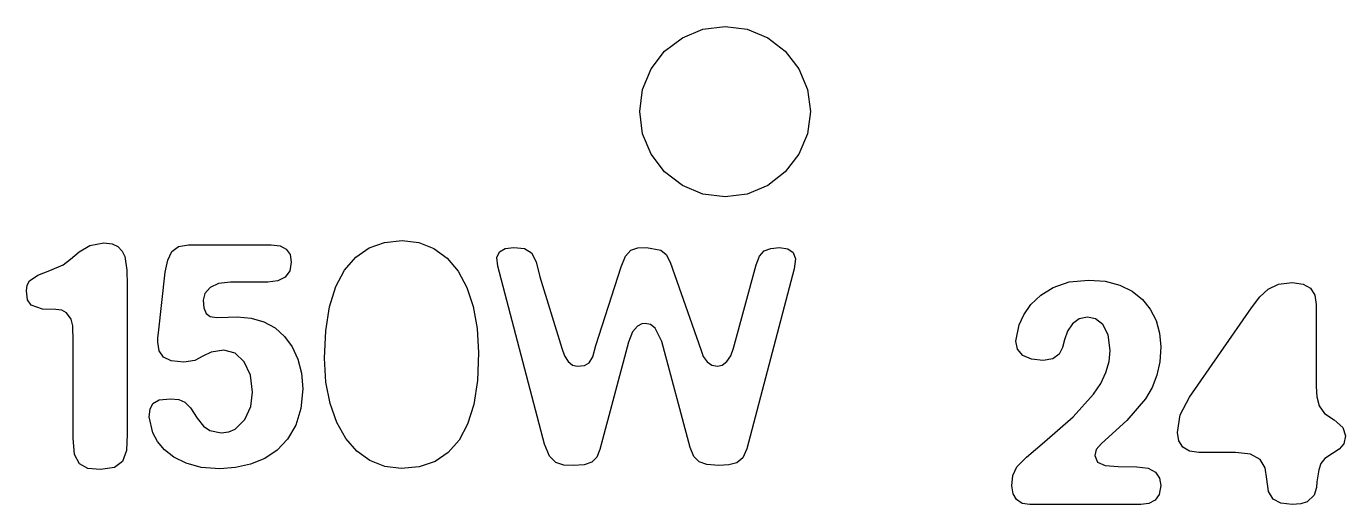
# Model space of a CAD drawing. Header units: metres. Extents: x 109 to 463, y 1313 to 1635.
# Drawn here: x 220.3 to 243.49, y 1524.38 to 1532.79 of the extents above; entities that cross this region are included whole.
import ezdxf

# ---------------------------------------------------------------- set-up
doc = ezdxf.new("R2010")
doc.units = ezdxf.units.M

msp = doc.modelspace()

# ---------------------------------------------------------------- linework, layer by layer
at = {"layer": 'COMPONENT1'}
for p, q in [((221.229, 1528.827, 0.003), (221.417, 1528.938, 0.003)), ((221.417, 1528.938, 0.003), (221.664, 1528.985, 0.003)), ((221.664, 1528.985, 0.003), (221.808, 1528.968, 0.003)), ((221.808, 1528.968, 0.003), (221.913, 1528.918, 0.003)), ((222.977, 1528.921, 0.003), (223.153, 1528.951, 0.003)), ((223.153, 1528.951, 0.003), (224.608, 1528.951, 0.003)), ((224.608, 1528.951, 0.003), (224.762, 1528.932, 0.003)), ((224.762, 1528.932, 0.003), (224.871, 1528.875, 0.003)), ((226.326, 1528.895, 0.003), (226.597, 1528.993, 0.003)), ((226.597, 1528.993, 0.003), (226.907, 1529.025, 0.003)), ((226.907, 1529.025, 0.003), (227.202, 1528.99, 0.003)), ((227.202, 1528.99, 0.003), (227.467, 1528.884, 0.003)), ((220.948, 1528.598, 0.003), (221.08, 1528.698, 0.003)), ((221.08, 1528.698, 0.003), (221.229, 1528.827, 0.003)), ((221.913, 1528.918, 0.003), (221.986, 1528.841, 0.003)), ((221.986, 1528.841, 0.003), (222.033, 1528.745, 0.003)), ((222.033, 1528.745, 0.003), (222.071, 1528.507, 0.003)), ((222.787, 1528.68, 0.003), (222.86, 1528.83, 0.003)), ((222.86, 1528.83, 0.003), (222.977, 1528.921, 0.003)), ((224.871, 1528.875, 0.003), (224.937, 1528.779, 0.003)), ((224.937, 1528.779, 0.003), (224.959, 1528.646, 0.003)), ((225.895, 1528.506, 0.003), (226.092, 1528.733, 0.003)), ((226.092, 1528.733, 0.003), (226.326, 1528.895, 0.003)), ((227.467, 1528.884, 0.003), (227.697, 1528.714, 0.003)), ((227.697, 1528.714, 0.003), (227.889, 1528.486, 0.003)), ((228.573, 1528.725, 0.003), (228.618, 1528.826, 0.003)), ((228.589, 1528.574, 0.003), (228.573, 1528.725, 0.003)), ((228.618, 1528.826, 0.003), (228.719, 1528.883, 0.003)), ((228.719, 1528.883, 0.003), (228.87, 1528.902, 0.003)), ((228.87, 1528.902, 0.003), (229.055, 1528.884, 0.003)), ((229.055, 1528.884, 0.003), (229.178, 1528.811, 0.003)), ((229.178, 1528.811, 0.003), (229.26, 1528.653, 0.003)), ((230.759, 1528.562, 0.003), (230.832, 1528.752, 0.003)), ((230.832, 1528.752, 0.003), (230.929, 1528.855, 0.003)), ((230.929, 1528.855, 0.003), (231.052, 1528.896, 0.003)), ((231.052, 1528.896, 0.003), (231.204, 1528.902, 0.003)), ((231.204, 1528.902, 0.003), (231.453, 1528.858, 0.003)), ((231.453, 1528.858, 0.003), (231.548, 1528.782, 0.003)), ((231.548, 1528.782, 0.003), (231.615, 1528.644, 0.003)), ((233.128, 1528.597, 0.003), (233.187, 1528.752, 0.003)), ((233.187, 1528.752, 0.003), (233.271, 1528.843, 0.003)), ((233.271, 1528.843, 0.003), (233.386, 1528.887, 0.003)), ((233.386, 1528.887, 0.003), (233.538, 1528.902, 0.003)), ((233.538, 1528.902, 0.003), (233.687, 1528.881, 0.003)), ((233.687, 1528.881, 0.003), (233.781, 1528.817, 0.003)), ((233.781, 1528.817, 0.003), (233.819, 1528.702, 0.003)), ((233.819, 1528.702, 0.003), (233.796, 1528.527, 0.003)), ((220.505, 1528.416, 0.003), (220.713, 1528.496, 0.003)), ((220.713, 1528.496, 0.003), (220.948, 1528.598, 0.003)), ((222.071, 1528.507, 0.003), (222.074, 1528.246, 0.003)), ((222.626, 1527.401, 0.003), (222.743, 1528.469, 0.003)), ((222.743, 1528.469, 0.003), (222.787, 1528.68, 0.003)), ((224.932, 1528.493, 0.003), (224.851, 1528.383, 0.003)), ((224.959, 1528.646, 0.003), (224.932, 1528.493, 0.003)), ((225.74, 1528.215, 0.003), (225.895, 1528.506, 0.003)), ((227.889, 1528.486, 0.003), (228.042, 1528.202, 0.003)), ((229.41, 1525.443, 0.003), (228.589, 1528.574, 0.003)), ((229.26, 1528.653, 0.003), (229.328, 1528.386, 0.003)), ((230.313, 1527.178, 0.003), (230.759, 1528.562, 0.003)), ((230.759, 1528.562, 0.003), (230.759, 1528.562, 0.003)), ((231.615, 1528.644, 0.003), (232.154, 1527.108, 0.003)), ((232.729, 1527.131, 0.003), (233.128, 1528.597, 0.003)), ((233.796, 1528.527, 0.003), (232.963, 1525.361, 0.003)), ((220.303, 1528.141, 0.003), (220.317, 1528.24, 0.003)), ((220.317, 1528.24, 0.003), (220.359, 1528.314, 0.003)), ((220.359, 1528.314, 0.003), (220.505, 1528.416, 0.003)), ((222.074, 1528.246, 0.003), (222.074, 1525.619, 0.003)), ((223.682, 1528.271, 0.003), (223.532, 1528.198, 0.003)), ((223.892, 1528.295, 0.003), (223.682, 1528.271, 0.003)), ((224.549, 1528.295, 0.003), (223.892, 1528.295, 0.003)), ((224.721, 1528.317, 0.003), (224.549, 1528.295, 0.003)), ((224.851, 1528.383, 0.003), (224.721, 1528.317, 0.003)), ((229.328, 1528.386, 0.003), (229.715, 1527.131, 0.003)), ((220.324, 1527.981, 0.003), (220.303, 1528.141, 0.003)), ((223.441, 1528.094, 0.003), (223.411, 1527.977, 0.003)), ((223.532, 1528.198, 0.003), (223.441, 1528.094, 0.003)), ((225.629, 1527.86, 0.003), (225.74, 1528.215, 0.003)), ((228.042, 1528.202, 0.003), (228.156, 1527.865, 0.003)), ((220.388, 1527.889, 0.003), (220.324, 1527.981, 0.003)), ((220.587, 1527.821, 0.003), (220.388, 1527.889, 0.003)), ((220.822, 1527.815, 0.003), (220.587, 1527.821, 0.003)), ((220.928, 1527.801, 0.003), (220.822, 1527.815, 0.003)), ((221.006, 1527.754, 0.003), (220.928, 1527.801, 0.003)), ((223.411, 1527.977, 0.003), (223.424, 1527.839, 0.003)), ((223.424, 1527.839, 0.003), (223.461, 1527.744, 0.003)), ((225.563, 1527.44, 0.003), (225.629, 1527.86, 0.003)), ((228.156, 1527.865, 0.003), (228.226, 1527.479, 0.003)), ((221.087, 1527.645, 0.003), (221.006, 1527.754, 0.003)), ((221.118, 1527.528, 0.003), (221.087, 1527.645, 0.003)), ((223.461, 1527.744, 0.003), (223.532, 1527.689, 0.003)), ((223.532, 1527.689, 0.003), (223.646, 1527.671, 0.003)), ((223.646, 1527.671, 0.003), (223.851, 1527.676, 0.003)), ((223.851, 1527.676, 0.003), (224.009, 1527.682, 0.003)), ((224.009, 1527.682, 0.003), (224.252, 1527.66, 0.003)), ((224.252, 1527.66, 0.003), (224.476, 1527.594, 0.003)), ((224.476, 1527.594, 0.003), (224.674, 1527.487, 0.003)), ((231.122, 1527.56, 0.003), (231.043, 1527.522, 0.003)), ((231.181, 1527.566, 0.003), (231.122, 1527.56, 0.003)), ((231.274, 1527.546, 0.003), (231.181, 1527.566, 0.003)), ((231.354, 1527.484, 0.003), (231.274, 1527.546, 0.003)), ((221.124, 1527.249, 0.003), (221.118, 1527.528, 0.003)), ((222.614, 1527.312, 0.003), (222.626, 1527.401, 0.003)), ((222.614, 1527.236, 0.003), (222.614, 1527.312, 0.003)), ((224.674, 1527.487, 0.003), (224.839, 1527.339, 0.003)), ((224.839, 1527.339, 0.003), (224.973, 1527.156, 0.003)), ((225.541, 1526.956, 0.003), (225.563, 1527.44, 0.003)), ((228.226, 1527.479, 0.003), (228.25, 1527.05, 0.003)), ((230.958, 1527.422, 0.003), (230.888, 1527.238, 0.003)), ((231.043, 1527.522, 0.003), (230.958, 1527.422, 0.003)), ((231.474, 1527.249, 0.003), (231.354, 1527.484, 0.003)), ((221.124, 1525.549, 0.003), (221.124, 1527.249, 0.003)), ((222.638, 1527.086, 0.003), (222.614, 1527.236, 0.003)), ((222.711, 1526.975, 0.003), (222.638, 1527.086, 0.003)), ((223.775, 1527.095, 0.003), (223.552, 1527.063, 0.003)), ((223.97, 1527.044, 0.003), (223.775, 1527.095, 0.003)), ((224.973, 1527.156, 0.003), (225.074, 1526.938, 0.003)), ((229.715, 1527.131, 0.003), (229.76, 1526.996, 0.003)), ((230.257, 1526.981, 0.003), (230.313, 1527.178, 0.003)), ((230.888, 1527.238, 0.003), (230.383, 1525.349, 0.003)), ((231.967, 1525.385, 0.003), (231.474, 1527.249, 0.003)), ((232.154, 1527.108, 0.003), (232.2, 1526.987, 0.003)), ((232.683, 1526.996, 0.003), (232.729, 1527.131, 0.003)), ((222.849, 1526.907, 0.003), (222.711, 1526.975, 0.003)), ((223.071, 1526.884, 0.003), (222.849, 1526.907, 0.003)), ((223.262, 1526.916, 0.003), (223.071, 1526.884, 0.003)), ((223.403, 1526.99, 0.003), (223.262, 1526.916, 0.003)), ((223.552, 1527.063, 0.003), (223.403, 1526.99, 0.003)), ((224.133, 1526.89, 0.003), (223.97, 1527.044, 0.003)), ((224.243, 1526.655, 0.003), (224.133, 1526.89, 0.003)), ((225.074, 1526.938, 0.003), (225.138, 1526.691, 0.003)), ((225.566, 1526.537, 0.003), (225.541, 1526.956, 0.003)), ((228.25, 1527.05, 0.003), (228.229, 1526.563, 0.003)), ((229.76, 1526.996, 0.003), (229.823, 1526.896, 0.003)), ((229.823, 1526.896, 0.003), (229.9, 1526.835, 0.003)), ((230.111, 1526.826, 0.003), (230.196, 1526.873, 0.003)), ((230.196, 1526.873, 0.003), (230.257, 1526.981, 0.003)), ((232.2, 1526.987, 0.003), (232.269, 1526.894, 0.003)), ((232.269, 1526.894, 0.003), (232.353, 1526.834, 0.003)), ((232.533, 1526.835, 0.003), (232.615, 1526.896, 0.003)), ((232.615, 1526.896, 0.003), (232.683, 1526.996, 0.003)), ((224.279, 1526.358, 0.003), (224.243, 1526.655, 0.003)), ((225.138, 1526.691, 0.003), (225.159, 1526.417, 0.003)), ((229.9, 1526.835, 0.003), (229.985, 1526.814, 0.003)), ((229.985, 1526.814, 0.003), (230.111, 1526.826, 0.003)), ((232.353, 1526.834, 0.003), (232.447, 1526.814, 0.003)), ((232.447, 1526.814, 0.003), (232.533, 1526.835, 0.003)), ((225.159, 1526.417, 0.003), (225.128, 1526.069, 0.003)), ((225.64, 1526.156, 0.003), (225.566, 1526.537, 0.003)), ((228.229, 1526.563, 0.003), (228.165, 1526.144, 0.003)), ((222.478, 1526.06, 0.003), (222.526, 1526.16, 0.003)), ((222.526, 1526.16, 0.003), (222.636, 1526.221, 0.003)), ((222.636, 1526.221, 0.003), (222.837, 1526.242, 0.003)), ((222.837, 1526.242, 0.003), (222.983, 1526.23, 0.003)), ((222.983, 1526.23, 0.003), (223.089, 1526.183, 0.003)), ((223.089, 1526.183, 0.003), (223.186, 1526.08, 0.003)), ((224.247, 1526.109, 0.003), (224.279, 1526.358, 0.003)), ((225.759, 1525.823, 0.003), (225.64, 1526.156, 0.003)), ((228.165, 1526.144, 0.003), (228.058, 1525.794, 0.003)), ((222.461, 1525.925, 0.003), (222.478, 1526.06, 0.003)), ((222.523, 1525.644, 0.003), (222.461, 1525.925, 0.003)), ((223.186, 1526.08, 0.003), (223.306, 1525.902, 0.003)), ((224.144, 1525.878, 0.003), (224.247, 1526.109, 0.003)), ((225.128, 1526.069, 0.003), (225.036, 1525.775, 0.003)), ((223.306, 1525.902, 0.003), (223.414, 1525.759, 0.003)), ((223.414, 1525.759, 0.003), (223.526, 1525.685, 0.003)), ((223.526, 1525.685, 0.003), (223.728, 1525.644, 0.003)), ((223.859, 1525.66, 0.003), (223.971, 1525.708, 0.003)), ((223.971, 1525.708, 0.003), (224.144, 1525.878, 0.003)), ((225.036, 1525.775, 0.003), (224.893, 1525.533, 0.003)), ((225.916, 1525.544, 0.003), (225.759, 1525.823, 0.003)), ((228.058, 1525.794, 0.003), (227.91, 1525.512, 0.003)), ((221.15, 1525.264, 0.003), (221.124, 1525.549, 0.003)), ((222.074, 1525.619, 0.003), (222.06, 1525.332, 0.003)), ((222.605, 1525.49, 0.003), (222.523, 1525.644, 0.003)), ((222.728, 1525.345, 0.003), (222.605, 1525.49, 0.003)), ((223.728, 1525.644, 0.003), (223.859, 1525.66, 0.003)), ((224.893, 1525.533, 0.003), (224.71, 1525.339, 0.003)), ((226.11, 1525.32, 0.003), (225.916, 1525.544, 0.003)), ((227.91, 1525.512, 0.003), (227.718, 1525.295, 0.003)), ((221.235, 1525.097, 0.003), (221.15, 1525.264, 0.003)), ((222.06, 1525.332, 0.003), (221.995, 1525.141, 0.003)), ((222.895, 1525.215, 0.003), (222.728, 1525.345, 0.003)), ((224.71, 1525.339, 0.003), (224.493, 1525.192, 0.003)), ((226.341, 1525.154, 0.003), (226.11, 1525.32, 0.003)), ((227.718, 1525.295, 0.003), (227.485, 1525.14, 0.003)), ((229.495, 1525.232, 0.003), (229.41, 1525.443, 0.003)), ((229.609, 1525.121, 0.003), (229.495, 1525.232, 0.003)), ((230.383, 1525.349, 0.003), (230.328, 1525.212, 0.003)), ((232.033, 1525.224, 0.003), (231.967, 1525.385, 0.003)), ((232.125, 1525.13, 0.003), (232.033, 1525.224, 0.003)), ((232.963, 1525.361, 0.003), (232.893, 1525.204, 0.003)), ((221.385, 1525.018, 0.003), (221.235, 1525.097, 0.003)), ((221.605, 1524.998, 0.003), (221.385, 1525.018, 0.003)), ((221.851, 1525.033, 0.003), (221.605, 1524.998, 0.003)), ((221.995, 1525.141, 0.003), (221.851, 1525.033, 0.003)), ((223.109, 1525.107, 0.003), (222.895, 1525.215, 0.003)), ((223.377, 1525.035, 0.003), (223.109, 1525.107, 0.003)), ((223.705, 1525.011, 0.003), (223.377, 1525.035, 0.003)), ((223.977, 1525.031, 0.003), (223.705, 1525.011, 0.003)), ((224.244, 1525.09, 0.003), (223.977, 1525.031, 0.003)), ((224.493, 1525.192, 0.003), (224.244, 1525.09, 0.003)), ((226.603, 1525.051, 0.003), (226.341, 1525.154, 0.003)), ((226.889, 1525.016, 0.003), (226.603, 1525.051, 0.003)), ((227.208, 1525.047, 0.003), (226.889, 1525.016, 0.003)), ((227.485, 1525.14, 0.003), (227.208, 1525.047, 0.003)), ((229.75, 1525.077, 0.003), (229.609, 1525.121, 0.003)), ((229.914, 1525.068, 0.003), (229.75, 1525.077, 0.003)), ((230.108, 1525.08, 0.003), (229.914, 1525.068, 0.003)), ((230.243, 1525.124, 0.003), (230.108, 1525.08, 0.003)), ((230.328, 1525.212, 0.003), (230.243, 1525.124, 0.003)), ((232.264, 1525.083, 0.003), (232.125, 1525.13, 0.003)), ((232.471, 1525.068, 0.003), (232.264, 1525.083, 0.003)), ((232.647, 1525.08, 0.003), (232.471, 1525.068, 0.003)), ((232.788, 1525.118, 0.003), (232.647, 1525.08, 0.003)), ((232.893, 1525.204, 0.003), (232.788, 1525.118, 0.003))]:
    msp.add_line(p, q, dxfattribs=at)
at = {"layer": 'COMPONENT3'}
for p, q in [((238.352, 1528.202, 0.003), (238.63, 1528.299, 0.003)), ((238.63, 1528.299, 0.003), (238.974, 1528.331, 0.003)), ((238.974, 1528.331, 0.003), (239.266, 1528.308, 0.003)), ((239.266, 1528.308, 0.003), (239.522, 1528.24, 0.003)), ((239.522, 1528.24, 0.003), (239.739, 1528.132, 0.003)), ((242.127, 1528.171, 0.003), (242.308, 1528.256, 0.003)), ((242.308, 1528.256, 0.003), (242.552, 1528.285, 0.003)), ((242.552, 1528.285, 0.003), (242.744, 1528.26, 0.003)), ((242.744, 1528.26, 0.003), (242.874, 1528.186, 0.003)), ((237.959, 1527.898, 0.003), (238.131, 1528.062, 0.003)), ((238.131, 1528.062, 0.003), (238.352, 1528.202, 0.003)), ((239.739, 1528.132, 0.003), (239.917, 1527.991, 0.003)), ((241.836, 1527.84, 0.003), (241.98, 1528.033, 0.003)), ((241.98, 1528.033, 0.003), (242.127, 1528.171, 0.003)), ((242.874, 1528.186, 0.003), (242.949, 1528.064, 0.003)), ((242.949, 1528.064, 0.003), (242.974, 1527.898, 0.003)), ((237.834, 1527.721, 0.003), (237.959, 1527.898, 0.003)), ((239.917, 1527.991, 0.003), (240.056, 1527.819, 0.003)), ((240.056, 1527.819, 0.003), (240.157, 1527.619, 0.003)), ((240.746, 1526.268, 0.003), (241.836, 1527.84, 0.003)), ((242.974, 1527.898, 0.003), (242.974, 1526.456, 0.003)), ((237.695, 1527.253, 0.003), (237.754, 1527.541, 0.003)), ((237.754, 1527.541, 0.003), (237.834, 1527.721, 0.003)), ((238.692, 1527.561, 0.003), (238.604, 1527.433, 0.003)), ((238.809, 1527.647, 0.003), (238.692, 1527.561, 0.003)), ((238.95, 1527.675, 0.003), (238.809, 1527.647, 0.003)), ((239.091, 1527.646, 0.003), (238.95, 1527.675, 0.003)), ((239.22, 1527.549, 0.003), (239.091, 1527.646, 0.003)), ((239.314, 1527.368, 0.003), (239.22, 1527.549, 0.003)), ((240.157, 1527.619, 0.003), (240.219, 1527.396, 0.003)), ((238.604, 1527.433, 0.003), (238.551, 1527.277, 0.003)), ((239.349, 1527.089, 0.003), (239.314, 1527.368, 0.003)), ((240.219, 1527.396, 0.003), (240.239, 1527.158, 0.003)), ((237.725, 1527.112, 0.003), (237.695, 1527.253, 0.003)), ((237.815, 1527.004, 0.003), (237.725, 1527.112, 0.003)), ((238.516, 1527.142, 0.003), (238.452, 1527.025, 0.003)), ((238.551, 1527.277, 0.003), (238.516, 1527.142, 0.003)), ((239.331, 1526.896, 0.003), (239.349, 1527.089, 0.003)), ((240.239, 1527.158, 0.003), (240.222, 1526.892, 0.003)), ((237.966, 1526.936, 0.003), (237.815, 1527.004, 0.003)), ((238.176, 1526.913, 0.003), (237.966, 1526.936, 0.003)), ((238.343, 1526.943, 0.003), (238.176, 1526.913, 0.003)), ((238.452, 1527.025, 0.003), (238.343, 1526.943, 0.003)), ((239.276, 1526.704, 0.003), (239.331, 1526.896, 0.003)), ((240.222, 1526.892, 0.003), (240.172, 1526.657, 0.003)), ((239.186, 1526.513, 0.003), (239.276, 1526.704, 0.003)), ((240.172, 1526.657, 0.003), (240.088, 1526.443, 0.003)), ((239.059, 1526.324, 0.003), (239.186, 1526.513, 0.003)), ((240.088, 1526.443, 0.003), (239.973, 1526.243, 0.003)), ((242.974, 1526.456, 0.003), (242.982, 1526.274, 0.003)), ((238.699, 1525.924, 0.003), (239.059, 1526.324, 0.003)), ((239.973, 1526.243, 0.003), (239.645, 1525.862, 0.003)), ((240.581, 1525.957, 0.003), (240.746, 1526.268, 0.003)), ((242.982, 1526.274, 0.003), (243.023, 1526.119, 0.003)), ((238.2, 1525.482, 0.003), (238.699, 1525.924, 0.003)), ((240.535, 1525.646, 0.003), (240.581, 1525.957, 0.003)), ((243.023, 1526.119, 0.003), (243.117, 1525.984, 0.003)), ((243.117, 1525.984, 0.003), (243.29, 1525.869, 0.003)), ((239.645, 1525.862, 0.003), (239.197, 1525.458, 0.003)), ((243.29, 1525.869, 0.003), (243.443, 1525.737, 0.003)), ((243.443, 1525.737, 0.003), (243.489, 1525.588, 0.003)), ((237.88, 1525.215, 0.003), (238.2, 1525.482, 0.003)), ((239.197, 1525.458, 0.003), (239.103, 1525.349, 0.003)), ((240.558, 1525.504, 0.003), (240.535, 1525.646, 0.003)), ((240.628, 1525.391, 0.003), (240.558, 1525.504, 0.003)), ((243.489, 1525.588, 0.003), (243.46, 1525.447, 0.003)), ((239.103, 1525.349, 0.003), (239.08, 1525.246, 0.003)), ((239.08, 1525.246, 0.003), (239.127, 1525.129, 0.003)), ((240.746, 1525.319, 0.003), (240.628, 1525.391, 0.003)), ((240.91, 1525.295, 0.003), (240.746, 1525.319, 0.003)), ((241.555, 1525.295, 0.003), (240.91, 1525.295, 0.003)), ((241.818, 1525.265, 0.003), (241.555, 1525.295, 0.003)), ((241.986, 1525.174, 0.003), (241.818, 1525.265, 0.003)), ((243.261, 1525.277, 0.003), (243.126, 1525.189, 0.003)), ((243.378, 1525.353, 0.003), (243.261, 1525.277, 0.003)), ((243.46, 1525.447, 0.003), (243.378, 1525.353, 0.003)), ((237.64, 1524.893, 0.003), (237.71, 1525.042, 0.003)), ((237.71, 1525.042, 0.003), (237.88, 1525.215, 0.003)), ((239.127, 1525.129, 0.003), (239.264, 1525.07, 0.003)), ((239.264, 1525.07, 0.003), (239.493, 1525.05, 0.003)), ((239.493, 1525.05, 0.003), (239.818, 1525.047, 0.003)), ((239.818, 1525.047, 0.003), (240.02, 1525.023, 0.003)), ((240.02, 1525.023, 0.003), (240.148, 1524.95, 0.003)), ((242.076, 1525.027, 0.003), (241.986, 1525.174, 0.003)), ((242.106, 1524.825, 0.003), (242.076, 1525.027, 0.003)), ((243.017, 1524.993, 0.003), (242.985, 1524.779, 0.003)), ((243.055, 1525.105, 0.003), (243.017, 1524.993, 0.003)), ((243.126, 1525.189, 0.003), (243.055, 1525.105, 0.003)), ((237.625, 1524.708, 0.003), (237.64, 1524.893, 0.003)), ((240.148, 1524.95, 0.003), (240.217, 1524.844, 0.003)), ((240.217, 1524.844, 0.003), (240.239, 1524.719, 0.003)), ((242.133, 1524.609, 0.003), (242.106, 1524.825, 0.003)), ((242.985, 1524.779, 0.003), (242.976, 1524.682, 0.003)), ((237.646, 1524.572, 0.003), (237.625, 1524.708, 0.003)), ((237.707, 1524.468, 0.003), (237.646, 1524.572, 0.003)), ((240.215, 1524.56, 0.003), (240.143, 1524.456, 0.003)), ((240.239, 1524.719, 0.003), (240.215, 1524.56, 0.003)), ((242.215, 1524.474, 0.003), (242.133, 1524.609, 0.003)), ((242.938, 1524.547, 0.003), (242.815, 1524.43, 0.003)), ((242.976, 1524.682, 0.003), (242.938, 1524.547, 0.003)), ((237.807, 1524.402, 0.003), (237.707, 1524.468, 0.003)), ((237.942, 1524.38, 0.003), (237.807, 1524.402, 0.003)), ((239.888, 1524.38, 0.003), (237.942, 1524.38, 0.003)), ((240.03, 1524.399, 0.003), (239.888, 1524.38, 0.003)), ((240.143, 1524.456, 0.003), (240.03, 1524.399, 0.003)), ((242.353, 1524.403, 0.003), (242.215, 1524.474, 0.003)), ((242.552, 1524.38, 0.003), (242.353, 1524.403, 0.003)), ((242.705, 1524.392, 0.003), (242.552, 1524.38, 0.003)), ((242.815, 1524.43, 0.003), (242.705, 1524.392, 0.003))]:
    msp.add_line(p, q, dxfattribs=at)
at = {"layer": 'GROUP0'}
for p, q in [((231.832, 1532.592, 0), (232.194, 1532.742, 0)), ((232.194, 1532.742, 0), (232.582, 1532.793, 0)), ((232.582, 1532.793, 0), (232.97, 1532.742, 0)), ((232.97, 1532.742, 0), (233.332, 1532.592, 0)), ((231.521, 1532.354, 0), (231.832, 1532.592, 0)), ((233.332, 1532.592, 0), (233.642, 1532.354, 0)), ((231.283, 1532.043, 0), (231.521, 1532.354, 0)), ((233.642, 1532.354, 0), (233.881, 1532.043, 0)), ((231.133, 1531.681, 0), (231.283, 1532.043, 0)), ((233.881, 1532.043, 0), (234.031, 1531.681, 0)), ((231.082, 1531.293, 0), (231.133, 1531.681, 0)), ((234.031, 1531.681, 0), (234.082, 1531.293, 0)), ((231.133, 1530.905, 0), (231.082, 1531.293, 0)), ((234.082, 1531.293, 0), (234.031, 1530.905, 0)), ((231.283, 1530.543, 0), (231.133, 1530.905, 0)), ((234.031, 1530.905, 0), (233.881, 1530.543)), ((231.521, 1530.232, 0), (231.283, 1530.543, 0)), ((233.881, 1530.543), (233.642, 1530.232, 0)), ((231.832, 1529.994, 0), (231.521, 1530.232, 0)), ((233.642, 1530.232, 0), (233.332, 1529.994, 0)), ((232.194, 1529.844, 0), (231.832, 1529.994, 0)), ((233.332, 1529.994, 0), (232.97, 1529.844, 0)), ((232.582, 1529.793, 0), (232.194, 1529.844, 0)), ((232.97, 1529.844, 0), (232.582, 1529.793, 0))]:
    msp.add_line(p, q, dxfattribs=at)

doc.saveas('drawing.dxf')
